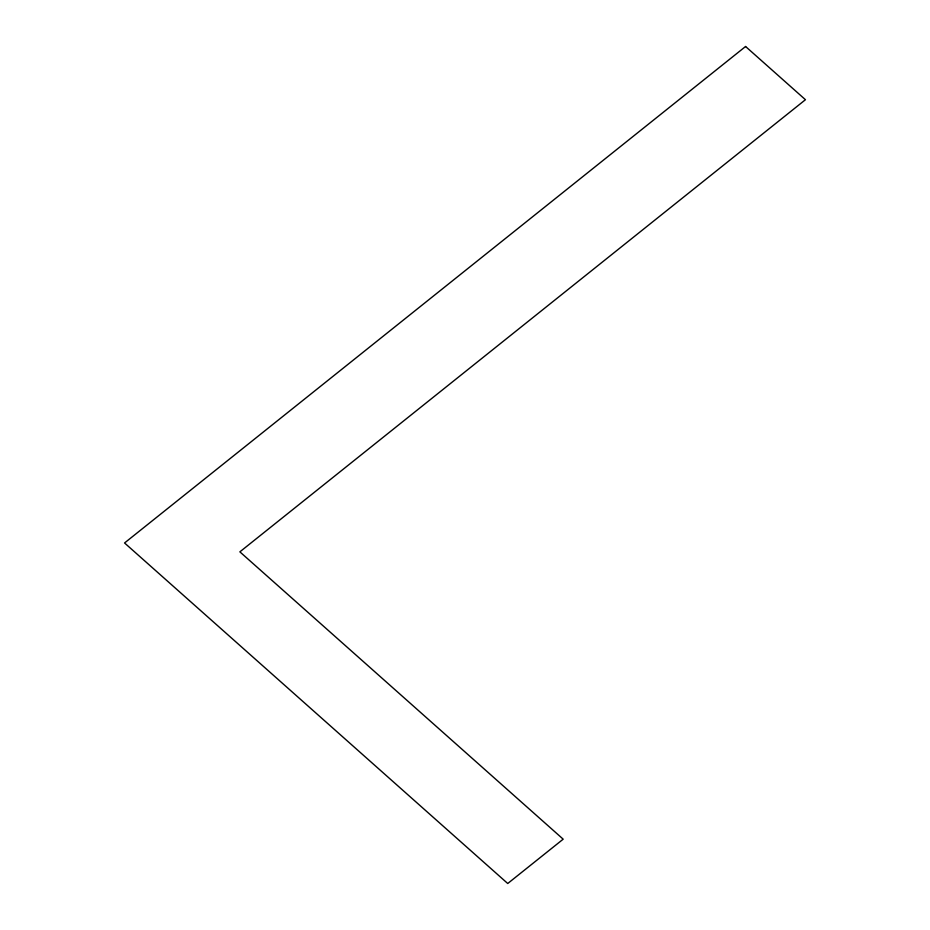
<?xml version="1.0" encoding="UTF-8"?>
<svg xmlns="http://www.w3.org/2000/svg" width="930" height="930" viewBox="0 0 930 930"><rect width="100%" height="100%" fill="white"/><g stroke="black" fill="none" stroke-linecap="round" stroke-linejoin="round"><path stroke-width="1.4" d="M745.581 46.5L124.55 542.969L507.734 883.5L563.185 839.174L239.87 551.85L805.45 99.708L745.581 46.5"/></g></svg>
